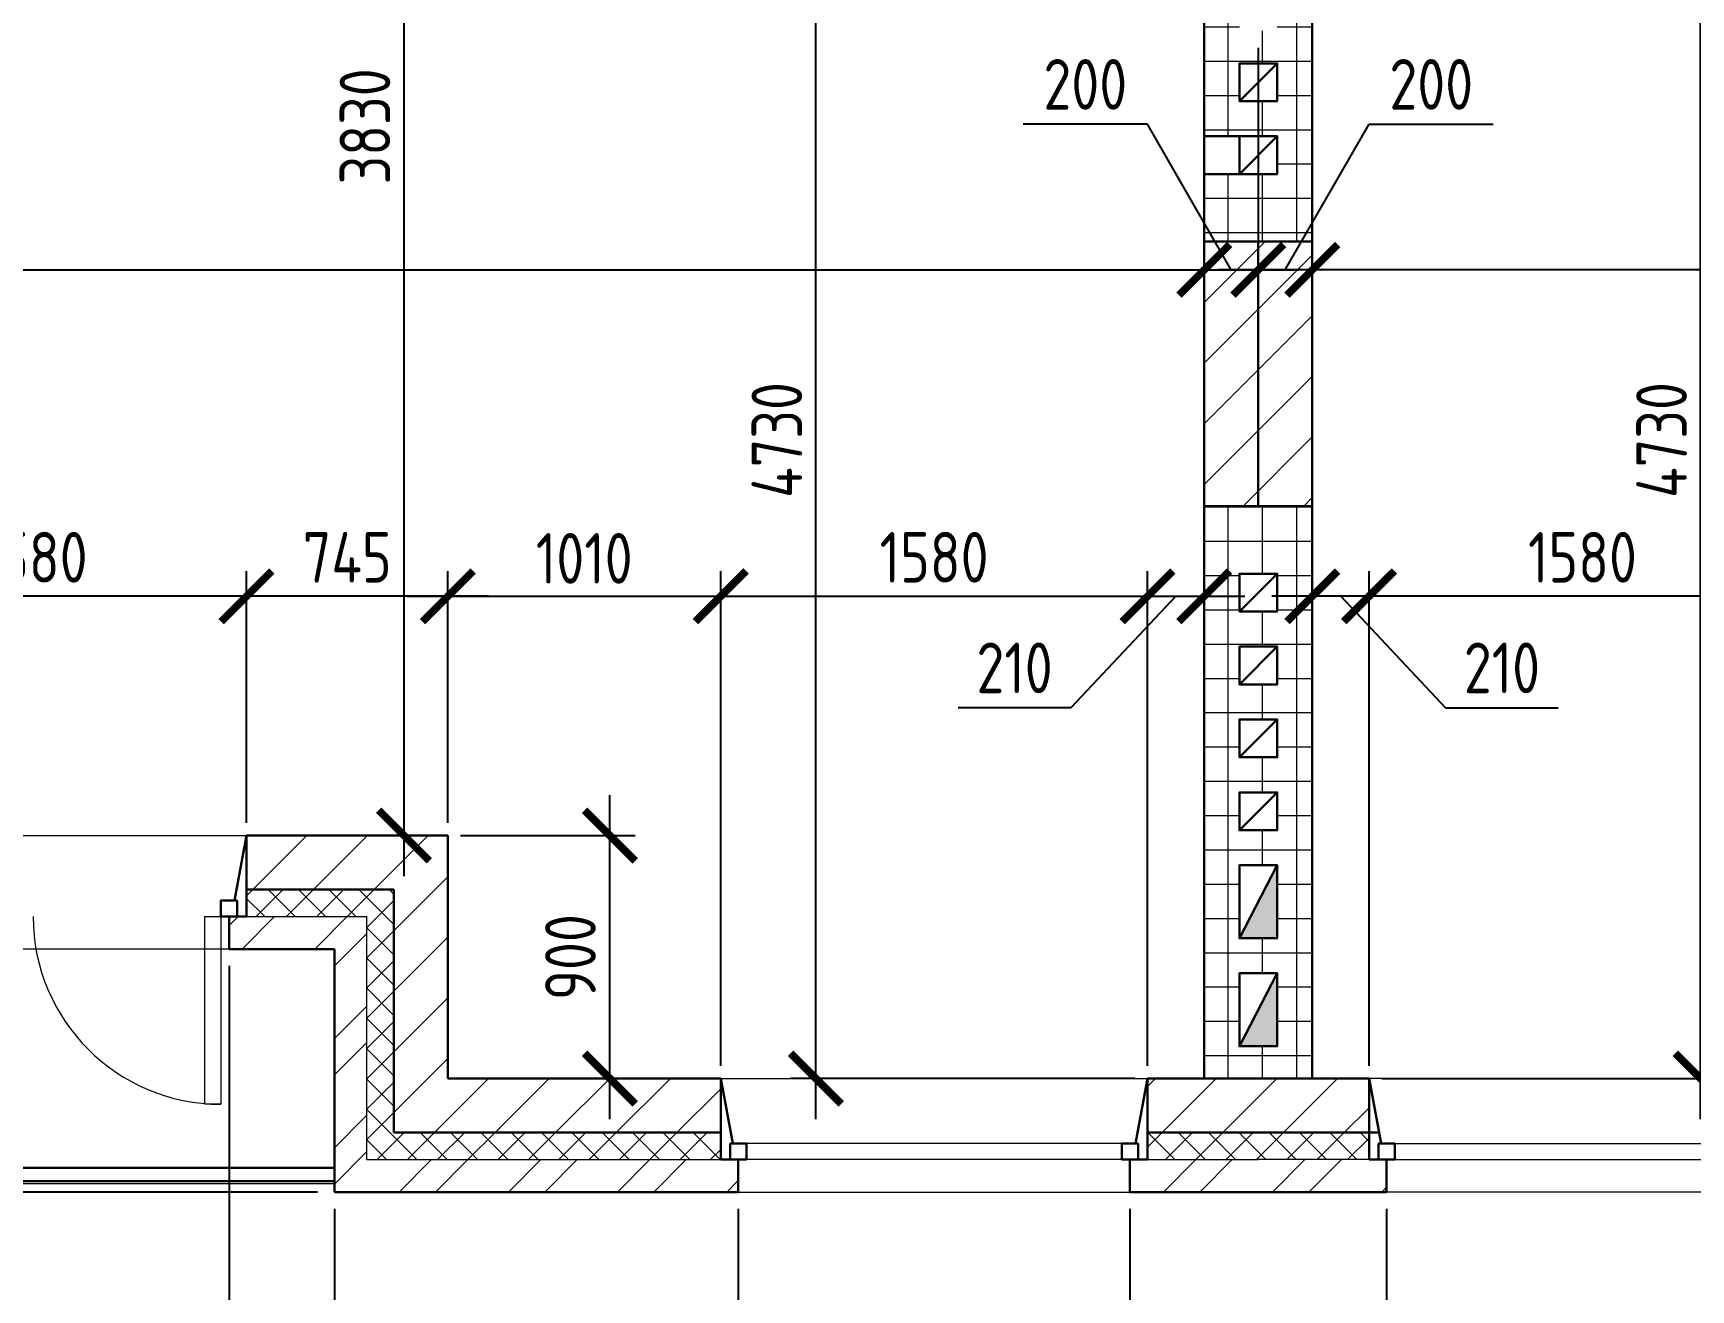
# Model space of a CAD drawing. Header units: millimetres. Extents: x -56498 to 234605, y -296269 to -29969.
# Drawn here: x 123047 to 129183, y -48268 to -43613 of the extents above; entities that cross this region are included whole.
import ezdxf

# ---------------------------------------------------------------- set-up
doc = ezdxf.new("R2010")
doc.units = ezdxf.units.MM
doc.header["$LTSCALE"] = 100
doc.header["$PDMODE"] = 35
for name, color, linetype, lineweight in [('0.3', 7, 'Continuous', 30), ('Розміри 0.09', 5, 'Continuous', 9), ('Тонкі 0.18', 142, 'Continuous', 18), ('Штрихування 0.09', 253, 'Continuous', 9)]:
    doc.layers.add(name, color=color, linetype=linetype, lineweight=lineweight)
doc.styles.add('GOST 2.304', font='CS_Gost2304.shx')
doc.dimstyles.new('SPDS', dxfattribs={"dimscale": 100, "dimtxt": 2.5, "dimasz": 2.5, "dimexe": 1.25, "dimexo": 0.625, "dimtad": 1, "dimrnd": 0.001, "dimtxsty": 'GOST 2.304', "dimblk": 'ARCHTICK', "dimcen": 2.5, "dimdle": 2, "dimadec": 0, "dimazin": 2, "dimtfac": 0.75, "dimtmove": 1, "dimatfit": 3, "dimfxl": 0, "dimtolj": 1, "dimarcsym": 0})
pattern_1 = [(45, (42000, 89124.92), (-112.2532, 112.2532), [])]
pattern_2 = [(45, (42000, 89124.92), (-56.1266, 56.1266), []), (135, (42000, 89124.92), (-56.1266, -56.1266), [])]
pattern_3 = [(45, (42000, 89124.92), (-202.05576, 202.05576), []), (45, (42134.7, 89124.92), (-202.05576, 202.05576), [])]
pattern_4 = [(0, (42000, 89124.92), (0, 127), []), (90, (42000, 89124.92), (-127, 8e-15), [])]

# ---------------------------------------------------------------- blocks, each defined once
blk = doc.blocks.new('_ArchTick')
at = {"color": 0, "linetype": 'ByBlock', "const_width": 0.15}
blk.add_lwpolyline([(-0.5, -0.5), (0.5, 0.5)], dxfattribs=at)
blk = doc.blocks.new('*D1055')
at = {"layer": 'Defpoints', "color": 0, "transparency": 16777216}
for p in [(125657.3, -47905.4), (127107.3, -47905.4), (125657.3, -48705.4)]:
    blk.add_point(p, dxfattribs=at)
at = {"layer": 'Розміри 0.09', "color": 0, "lineweight": -2, "transparency": 16777216}
for p, q in [((125657.3, -47967.9), (125657.3, -48830.4)), ((127107.3, -47967.9), (127107.3, -48830.4)), ((127307.3, -48705.4), (125457.3, -48705.4))]:
    blk.add_line(p, q, dxfattribs=at)
at = {"layer": 'Розміри 0.09', "color": 0, "lineweight": -2, "transparency": 16777216, "xscale": 250, "yscale": 250, "zscale": 250, "rotation": 180}
blk.add_blockref('_ArchTick', (125657.3, -48705.4), dxfattribs=at)
at = {"layer": 'Розміри 0.09', "color": 0, "lineweight": -2, "transparency": 16777216, "xscale": 250, "yscale": 250, "zscale": 250}
blk.add_blockref('_ArchTick', (127107.3, -48705.4), dxfattribs=at)
at = {"layer": 'Розміри 0.09', "color": 0, "transparency": 16777216, "insert": (126382.3, -48512.8), "char_height": 250, "attachment_point": 5, "style": 'GOST 2.304'}
blk.add_mtext('\\A1;1450', dxfattribs=at)
blk = doc.blocks.new('*D1057')
at = {"layer": 'Defpoints', "color": 0, "transparency": 16777216}
for p in [(122322.3, -47005.4), (123772.3, -47005.4), (122322.3, -48705.4)]:
    blk.add_point(p, dxfattribs=at)
at = {"layer": 'Розміри 0.09', "color": 0, "lineweight": -2, "transparency": 16777216}
for p, q in [((122322.3, -47067.9), (122322.3, -48830.4)), ((123772.3, -47067.9), (123772.3, -48830.4)), ((123972.3, -48705.4), (122122.3, -48705.4))]:
    blk.add_line(p, q, dxfattribs=at)
at = {"layer": 'Розміри 0.09', "color": 0, "lineweight": -2, "transparency": 16777216, "xscale": 250, "yscale": 250, "zscale": 250, "rotation": 180}
blk.add_blockref('_ArchTick', (122322.3, -48705.4), dxfattribs=at)
at = {"layer": 'Розміри 0.09', "color": 0, "lineweight": -2, "transparency": 16777216, "xscale": 250, "yscale": 250, "zscale": 250}
blk.add_blockref('_ArchTick', (123772.3, -48705.4), dxfattribs=at)
at = {"layer": 'Розміри 0.09', "color": 0, "transparency": 16777216, "insert": (123047.3, -48512.8), "char_height": 250, "attachment_point": 5, "style": 'GOST 2.304'}
blk.add_mtext('\\A1;1450', dxfattribs=at)
blk = doc.blocks.new('*D1058')
at = {"layer": 'Defpoints', "color": 0, "transparency": 16777216}
for p in [(124162.3, -47905.4), (125657.3, -47905.4), (124162.3, -48705.4)]:
    blk.add_point(p, dxfattribs=at)
at = {"layer": 'Розміри 0.09', "color": 0, "lineweight": -2, "transparency": 16777216}
for p, q in [((124162.3, -47967.9), (124162.3, -48830.4)), ((125657.3, -47967.9), (125657.3, -48830.4)), ((125857.3, -48705.4), (123962.3, -48705.4))]:
    blk.add_line(p, q, dxfattribs=at)
at = {"layer": 'Розміри 0.09', "color": 0, "lineweight": -2, "transparency": 16777216, "xscale": 250, "yscale": 250, "zscale": 250, "rotation": 180}
blk.add_blockref('_ArchTick', (124162.3, -48705.4), dxfattribs=at)
at = {"layer": 'Розміри 0.09', "color": 0, "lineweight": -2, "transparency": 16777216, "xscale": 250, "yscale": 250, "zscale": 250}
blk.add_blockref('_ArchTick', (125657.3, -48705.4), dxfattribs=at)
at = {"layer": 'Розміри 0.09', "color": 0, "transparency": 16777216, "insert": (124909.8, -48510.7), "char_height": 250, "attachment_point": 5, "style": 'GOST 2.304'}
blk.add_mtext('\\A1;1495', dxfattribs=at)
blk = doc.blocks.new('*D1059')
at = {"layer": 'Defpoints', "color": 0, "transparency": 16777216}
for p in [(123772.3, -47005.4), (124162.3, -47905.4), (123772.3, -48705.4)]:
    blk.add_point(p, dxfattribs=at)
at = {"layer": 'Розміри 0.09', "color": 0, "lineweight": -2, "transparency": 16777216}
for p, q in [((123772.3, -47067.9), (123772.3, -48830.4)), ((124162.3, -47967.9), (124162.3, -48830.4)), ((124362.3, -48705.4), (123572.3, -48705.4)), ((123967.3, -48705.4), (123763.1, -49328.2)), ((123763.1, -49328.2), (123150.6, -49328.2))]:
    blk.add_line(p, q, dxfattribs=at)
at = {"layer": 'Розміри 0.09', "color": 0, "lineweight": -2, "transparency": 16777216, "xscale": 250, "yscale": 250, "zscale": 250, "rotation": 180}
blk.add_blockref('_ArchTick', (123772.3, -48705.4), dxfattribs=at)
at = {"layer": 'Розміри 0.09', "color": 0, "lineweight": -2, "transparency": 16777216, "xscale": 250, "yscale": 250, "zscale": 250}
blk.add_blockref('_ArchTick', (124162.3, -48705.4), dxfattribs=at)
at = {"layer": 'Розміри 0.09', "color": 0, "transparency": 16777216, "insert": (123456.9, -49133.5), "char_height": 250, "attachment_point": 5, "style": 'GOST 2.304'}
blk.add_mtext('\\A1;390', dxfattribs=at)
blk = doc.blocks.new('*D1061')
at = {"layer": 'Defpoints', "color": 0, "transparency": 16777216}
for p in [(116662.3, -47005.4), (115223.3, -47905.4), (124162.3, -47905.4)]:
    blk.add_point(p, dxfattribs=at)
at = {"layer": 'Розміри 0.09', "color": 0, "lineweight": -2, "transparency": 16777216}
for p, q in [((115223.3, -46805.4), (115223.3, -48105.4)), ((116599.8, -47005.4), (115098.3, -47005.4)), ((124099.8, -47905.4), (115098.3, -47905.4))]:
    blk.add_line(p, q, dxfattribs=at)
at = {"layer": 'Розміри 0.09', "color": 0, "lineweight": -2, "transparency": 16777216, "xscale": 250, "yscale": 250, "zscale": 250}
for p, rotation in [((115223.3, -47005.4), 90), ((115223.3, -47905.4), 270)]:
    blk.add_blockref('_ArchTick', p, dxfattribs=dict(at, rotation=rotation))
at = {"layer": 'Розміри 0.09', "color": 0, "transparency": 16777216, "insert": (115028.6, -47455.4), "char_height": 250, "attachment_point": 5, "rotation": 90, "style": 'GOST 2.304'}
blk.add_mtext('\\A1;900', dxfattribs=at)
blk = doc.blocks.new('*D1079')
at = {"layer": 'Defpoints', "color": 0, "transparency": 16777216}
for p in [(128057.3, -47905.4), (129507.3, -47905.4), (129507.3, -48705.4)]:
    blk.add_point(p, dxfattribs=at)
at = {"layer": 'Розміри 0.09', "color": 0, "lineweight": -2, "transparency": 16777216}
for p, q in [((128057.3, -47967.9), (128057.3, -48830.4)), ((129507.3, -47967.9), (129507.3, -48830.4)), ((127857.3, -48705.4), (129707.3, -48705.4))]:
    blk.add_line(p, q, dxfattribs=at)
at = {"layer": 'Розміри 0.09', "color": 0, "lineweight": -2, "transparency": 16777216, "xscale": 250, "yscale": 250, "zscale": 250, "rotation": 180}
blk.add_blockref('_ArchTick', (128057.3, -48705.4), dxfattribs=at)
at = {"layer": 'Розміри 0.09', "color": 0, "lineweight": -2, "transparency": 16777216, "xscale": 250, "yscale": 250, "zscale": 250}
blk.add_blockref('_ArchTick', (129507.3, -48705.4), dxfattribs=at)
at = {"layer": 'Розміри 0.09', "color": 0, "transparency": 16777216, "insert": (128782.3, -48512.8), "char_height": 250, "attachment_point": 5, "style": 'GOST 2.304'}
blk.add_mtext('\\A1;1450', dxfattribs=at)
blk = doc.blocks.new('*D1082')
at = {"layer": 'Defpoints', "color": 0, "transparency": 16777216}
for p in [(127107.3, -47905.4), (128057.3, -47905.4), (128057.3, -48705.4)]:
    blk.add_point(p, dxfattribs=at)
at = {"layer": 'Розміри 0.09', "color": 0, "lineweight": -2, "transparency": 16777216}
for p, q in [((127107.3, -47967.9), (127107.3, -48830.4)), ((128057.3, -47967.9), (128057.3, -48830.4)), ((126907.3, -48705.4), (128257.3, -48705.4))]:
    blk.add_line(p, q, dxfattribs=at)
at = {"layer": 'Розміри 0.09', "color": 0, "lineweight": -2, "transparency": 16777216, "xscale": 250, "yscale": 250, "zscale": 250, "rotation": 180}
blk.add_blockref('_ArchTick', (127107.3, -48705.4), dxfattribs=at)
at = {"layer": 'Розміри 0.09', "color": 0, "lineweight": -2, "transparency": 16777216, "xscale": 250, "yscale": 250, "zscale": 250}
blk.add_blockref('_ArchTick', (128057.3, -48705.4), dxfattribs=at)
at = {"layer": 'Розміри 0.09', "color": 0, "transparency": 16777216, "insert": (127582.3, -48510.7), "char_height": 250, "attachment_point": 5, "style": 'GOST 2.304'}
blk.add_mtext('\\A1;950', dxfattribs=at)
blk = doc.blocks.new('*D1290')
at = {"layer": 'Defpoints', "color": 0, "transparency": 16777216}
for p in [(127992.3, -45699.2), (127992.3, -47485.4), (129572.3, -47485.4)]:
    blk.add_point(p, dxfattribs=at)
at = {"layer": 'Розміри 0.09', "color": 0, "lineweight": -2, "transparency": 16777216}
for p, q in [((127992.3, -47438.6), (127992.3, -45605.5)), ((129572.3, -47438.6), (129572.3, -45605.5)), ((129722.3, -45699.2), (127842.3, -45699.2))]:
    blk.add_line(p, q, dxfattribs=at)
at = {"layer": 'Розміри 0.09', "color": 0, "lineweight": -2, "transparency": 16777216, "xscale": 187.5, "yscale": 187.5, "zscale": 187.5}
for p, rotation in [((127992.3, -45699.2), 180.0000000150078), ((129572.3, -45699.2), 1.500775503870955e-08)]:
    blk.add_blockref('_ArchTick', p, dxfattribs=dict(at, rotation=rotation))
at = {"layer": 'Розміри 0.09', "color": 0, "transparency": 16777216, "insert": (128782.3, -45554.7), "char_height": 187.5, "attachment_point": 5, "rotation": 0, "style": 'GOST 2.304'}
blk.add_mtext('\\A1;1580', dxfattribs=at)
blk = doc.blocks.new('*D1291')
at = {"layer": 'Defpoints', "color": 0, "transparency": 16777216}
for p in [(127782.3, -45699.2), (127782.3, -47485.4), (127992.3, -47485.4)]:
    blk.add_point(p, dxfattribs=at)
at = {"layer": 'Розміри 0.09', "color": 0, "lineweight": -2, "transparency": 16777216}
for p, q in [((127782.3, -47438.6), (127782.3, -45605.5)), ((127992.3, -47438.6), (127992.3, -45605.5)), ((128142.3, -45699.2), (127632.3, -45699.2)), ((127887.3, -45699.2), (128275.7, -46112.2)), ((128275.7, -46112.2), (128692.9, -46112.2))]:
    blk.add_line(p, q, dxfattribs=at)
at = {"layer": 'Розміри 0.09', "color": 0, "lineweight": -2, "transparency": 16777216, "xscale": 187.5, "yscale": 187.5, "zscale": 187.5}
for p, rotation in [((127782.3, -45699.2), 180.0000000150078), ((127992.3, -45699.2), 1.500775503870955e-08)]:
    blk.add_blockref('_ArchTick', p, dxfattribs=dict(at, rotation=rotation))
at = {"layer": 'Розміри 0.09', "color": 0, "transparency": 16777216, "insert": (128484.3, -45964.3), "char_height": 187.5, "attachment_point": 5, "rotation": 0, "style": 'GOST 2.304'}
blk.add_mtext('\\A1;210', dxfattribs=at)
blk = doc.blocks.new('*D1273')
at = {"layer": 'Defpoints', "color": 0, "transparency": 16777216}
for p in [(127582.3, -43621.6), (127582.3, -44490.2), (127782.3, -45293.8)]:
    blk.add_point(p, dxfattribs=at)
at = {"layer": 'Розміри 0.09', "color": 0, "lineweight": -2, "transparency": 16777216}
for p, q in [((127582.3, -43668.5), (127582.3, -44583.9)), ((127682.3, -44490.2), (127992.9, -43951)), ((127992.9, -43951), (128452.2, -43951)), ((127782.3, -45246.9), (127782.3, -44396.4)), ((127932.3, -44490.2), (127432.3, -44490.2))]:
    blk.add_line(p, q, dxfattribs=at)
at = {"layer": 'Розміри 0.09', "color": 0, "lineweight": -2, "transparency": 16777216, "xscale": 187.5, "yscale": 187.5, "zscale": 187.5}
for p, rotation in [((127582.3, -44490.2), 180.0000000150078), ((127782.3, -44490.2), 1.500775503870955e-08)]:
    blk.add_blockref('_ArchTick', p, dxfattribs=dict(at, rotation=rotation))
at = {"layer": 'Розміри 0.09', "color": 0, "transparency": 16777216, "insert": (128222.6, -43803.2), "char_height": 187.5, "attachment_point": 5, "rotation": 0, "style": 'GOST 2.304'}
blk.add_mtext('\\A1;200', dxfattribs=at)
blk = doc.blocks.new('*D1275')
at = {"layer": 'Defpoints', "color": 0, "transparency": 16777216}
for p in [(127782.3, -40685.4), (136982.3, -40685.4), (127782.3, -44490.2)]:
    blk.add_point(p, dxfattribs=at)
at = {"layer": 'Розміри 0.09', "color": 0, "lineweight": -2, "transparency": 16777216}
for p, q in [((127782.3, -40732.3), (127782.3, -44583.9)), ((136982.3, -40732.3), (136982.3, -44583.9)), ((137132.3, -44490.2), (127632.3, -44490.2))]:
    blk.add_line(p, q, dxfattribs=at)
at = {"layer": 'Розміри 0.09', "color": 0, "lineweight": -2, "transparency": 16777216, "xscale": 187.5, "yscale": 187.5, "zscale": 187.5}
for p, rotation in [((127782.3, -44490.2), 180.0000000150078), ((136982.3, -44490.2), 1.500775503870955e-08)]:
    blk.add_blockref('_ArchTick', p, dxfattribs=dict(at, rotation=rotation))
at = {"layer": 'Розміри 0.09', "color": 0, "transparency": 16777216, "insert": (132382.3, -44336.8), "char_height": 187.5, "attachment_point": 5, "rotation": 0, "style": 'GOST 2.304'}
blk.add_mtext('\\A1;9200', dxfattribs=at)
blk = doc.blocks.new('*D1277')
at = {"layer": 'Defpoints', "color": 0, "transparency": 16777216}
for p in [(128182.3, -42755.4), (129219.7, -42755.4), (127992.3, -47485.4)]:
    blk.add_point(p, dxfattribs=at)
at = {"layer": 'Розміри 0.09', "color": 0, "lineweight": -2, "transparency": 16777216}
for p, q in [((129219.7, -47635.4), (129219.7, -42605.4)), ((128229.2, -42755.4), (129313.4, -42755.4)), ((128039.2, -47485.4), (129313.4, -47485.4))]:
    blk.add_line(p, q, dxfattribs=at)
at = {"layer": 'Розміри 0.09', "color": 0, "lineweight": -2, "transparency": 16777216, "xscale": 187.5, "yscale": 187.5, "zscale": 187.5}
for p, rotation in [((129219.7, -42755.4), 90), ((129219.7, -47485.4), 270)]:
    blk.add_blockref('_ArchTick', p, dxfattribs=dict(at, rotation=rotation))
at = {"layer": 'Розміри 0.09', "color": 0, "transparency": 16777216, "insert": (129075.2, -45120.4), "char_height": 187.5, "attachment_point": 5, "rotation": 90, "style": 'GOST 2.304'}
blk.add_mtext('\\A1;4730', dxfattribs=at)
blk = doc.blocks.new('*D1299')
at = {"layer": 'Defpoints', "color": 0, "transparency": 16777216}
for p in [(125592.3, -45699.2), (124582.3, -46585.4), (125592.3, -47485.4)]:
    blk.add_point(p, dxfattribs=at)
at = {"layer": 'Розміри 0.09', "color": 0, "lineweight": -2, "transparency": 16777216}
for p, q in [((124582.3, -46538.6), (124582.3, -45605.5)), ((125592.3, -47438.6), (125592.3, -45605.5)), ((124432.3, -45699.2), (125742.3, -45699.2))]:
    blk.add_line(p, q, dxfattribs=at)
at = {"layer": 'Розміри 0.09', "color": 0, "lineweight": -2, "transparency": 16777216, "xscale": 187.5, "yscale": 187.5, "zscale": 187.5, "rotation": 180}
blk.add_blockref('_ArchTick', (124582.3, -45699.2), dxfattribs=at)
at = {"layer": 'Розміри 0.09', "color": 0, "lineweight": -2, "transparency": 16777216, "xscale": 187.5, "yscale": 187.5, "zscale": 187.5}
blk.add_blockref('_ArchTick', (125592.3, -45699.2), dxfattribs=at)
at = {"layer": 'Розміри 0.09', "color": 0, "transparency": 16777216, "insert": (125087.3, -45558.6), "char_height": 187.5, "attachment_point": 5, "style": 'GOST 2.304'}
blk.add_mtext('\\A1;1010', dxfattribs=at)
blk = doc.blocks.new('*D1300')
at = {"layer": 'Defpoints', "color": 0, "transparency": 16777216}
for p in [(123837.3, -45699.2), (123837.3, -46585.4), (124582.3, -46585.4)]:
    blk.add_point(p, dxfattribs=at)
at = {"layer": 'Розміри 0.09', "color": 0, "lineweight": -2, "transparency": 16777216}
for p, q in [((123837.3, -46538.6), (123837.3, -45605.5)), ((124582.3, -46538.6), (124582.3, -45605.5)), ((124732.3, -45699.2), (123687.3, -45699.2))]:
    blk.add_line(p, q, dxfattribs=at)
at = {"layer": 'Розміри 0.09', "color": 0, "lineweight": -2, "transparency": 16777216, "xscale": 187.5, "yscale": 187.5, "zscale": 187.5, "rotation": 180}
blk.add_blockref('_ArchTick', (123837.3, -45699.2), dxfattribs=at)
at = {"layer": 'Розміри 0.09', "color": 0, "lineweight": -2, "transparency": 16777216, "xscale": 187.5, "yscale": 187.5, "zscale": 187.5}
blk.add_blockref('_ArchTick', (124582.3, -45699.2), dxfattribs=at)
at = {"layer": 'Розміри 0.09', "color": 0, "transparency": 16777216, "insert": (124209.8, -45554.7), "char_height": 187.5, "attachment_point": 5, "style": 'GOST 2.304'}
blk.add_mtext('\\A1;745', dxfattribs=at)
blk = doc.blocks.new('*D1301')
at = {"layer": 'Defpoints', "color": 0, "transparency": 16777216}
for p in [(122257.3, -45699.2), (122257.3, -46585.4), (123837.3, -46585.4)]:
    blk.add_point(p, dxfattribs=at)
at = {"layer": 'Розміри 0.09', "color": 0, "lineweight": -2, "transparency": 16777216}
for p, q in [((122257.3, -46538.6), (122257.3, -45605.5)), ((123837.3, -46538.6), (123837.3, -45605.5)), ((123987.3, -45699.2), (122107.3, -45699.2))]:
    blk.add_line(p, q, dxfattribs=at)
at = {"layer": 'Розміри 0.09', "color": 0, "lineweight": -2, "transparency": 16777216, "xscale": 187.5, "yscale": 187.5, "zscale": 187.5, "rotation": 180}
blk.add_blockref('_ArchTick', (122257.3, -45699.2), dxfattribs=at)
at = {"layer": 'Розміри 0.09', "color": 0, "lineweight": -2, "transparency": 16777216, "xscale": 187.5, "yscale": 187.5, "zscale": 187.5}
blk.add_blockref('_ArchTick', (123837.3, -45699.2), dxfattribs=at)
at = {"layer": 'Розміри 0.09', "color": 0, "transparency": 16777216, "insert": (123047.3, -45554.7), "char_height": 187.5, "attachment_point": 5, "style": 'GOST 2.304'}
blk.add_mtext('\\A1;1580', dxfattribs=at)
blk = doc.blocks.new('*D1304')
at = {"layer": 'Defpoints', "color": 0, "transparency": 16777216}
for p in [(127172.3, -45699.2), (125592.3, -47485.4), (127172.3, -47485.4)]:
    blk.add_point(p, dxfattribs=at)
at = {"layer": 'Розміри 0.09', "color": 0, "lineweight": -2, "transparency": 16777216}
for p, q in [((125592.3, -47438.6), (125592.3, -45605.5)), ((127172.3, -47438.6), (127172.3, -45605.5)), ((125442.3, -45699.2), (127322.3, -45699.2))]:
    blk.add_line(p, q, dxfattribs=at)
at = {"layer": 'Розміри 0.09', "color": 0, "lineweight": -2, "transparency": 16777216, "xscale": 187.5, "yscale": 187.5, "zscale": 187.5, "rotation": 180}
blk.add_blockref('_ArchTick', (125592.3, -45699.2), dxfattribs=at)
at = {"layer": 'Розміри 0.09', "color": 0, "lineweight": -2, "transparency": 16777216, "xscale": 187.5, "yscale": 187.5, "zscale": 187.5}
blk.add_blockref('_ArchTick', (127172.3, -45699.2), dxfattribs=at)
at = {"layer": 'Розміри 0.09', "color": 0, "transparency": 16777216, "insert": (126382.3, -45554.7), "char_height": 187.5, "attachment_point": 5, "style": 'GOST 2.304'}
blk.add_mtext('\\A1;1580', dxfattribs=at)
blk = doc.blocks.new('*D1305')
at = {"layer": 'Defpoints', "color": 0, "transparency": 16777216}
for p in [(127382.3, -45699.2), (127172.3, -47485.4), (127382.3, -47485.4)]:
    blk.add_point(p, dxfattribs=at)
at = {"layer": 'Розміри 0.09', "color": 0, "lineweight": -2, "transparency": 16777216}
for p, q in [((127172.3, -47438.6), (127172.3, -45605.5)), ((127382.3, -47438.6), (127382.3, -45605.5)), ((127277.3, -45699.2), (126888.8, -46112.2)), ((127022.3, -45699.2), (127532.3, -45699.2)), ((126888.8, -46112.2), (126471.7, -46112.2))]:
    blk.add_line(p, q, dxfattribs=at)
at = {"layer": 'Розміри 0.09', "color": 0, "lineweight": -2, "transparency": 16777216, "xscale": 187.5, "yscale": 187.5, "zscale": 187.5, "rotation": 180}
blk.add_blockref('_ArchTick', (127172.3, -45699.2), dxfattribs=at)
at = {"layer": 'Розміри 0.09', "color": 0, "lineweight": -2, "transparency": 16777216, "xscale": 187.5, "yscale": 187.5, "zscale": 187.5}
blk.add_blockref('_ArchTick', (127382.3, -45699.2), dxfattribs=at)
at = {"layer": 'Розміри 0.09', "color": 0, "transparency": 16777216, "insert": (126680.2, -45964.3), "char_height": 187.5, "attachment_point": 5, "style": 'GOST 2.304'}
blk.add_mtext('\\A1;210', dxfattribs=at)
blk = doc.blocks.new('*D1306')
at = {"layer": 'Defpoints', "color": 0, "transparency": 16777216}
for p in [(124582.3, -46585.4), (125182.3, -46585.4), (124582.3, -47485.4)]:
    blk.add_point(p, dxfattribs=at)
at = {"layer": 'Розміри 0.09', "color": 0, "lineweight": -2, "transparency": 16777216}
for p, q in [((125182.3, -47635.4), (125182.3, -46435.4)), ((124629.2, -46585.4), (125276, -46585.4)), ((124629.2, -47485.4), (125276, -47485.4))]:
    blk.add_line(p, q, dxfattribs=at)
at = {"layer": 'Розміри 0.09', "color": 0, "lineweight": -2, "transparency": 16777216, "xscale": 187.5, "yscale": 187.5, "zscale": 187.5}
for p, rotation in [((125182.3, -46585.4), 89.99999999999999), ((125182.3, -47485.4), 270)]:
    blk.add_blockref('_ArchTick', p, dxfattribs=dict(at, rotation=rotation))
at = {"layer": 'Розміри 0.09', "color": 0, "transparency": 16777216, "insert": (125036.2, -47035.4), "char_height": 187.5, "attachment_point": 5, "rotation": 90, "style": 'GOST 2.304'}
blk.add_mtext('\\A1;900', dxfattribs=at)
blk = doc.blocks.new('*D1316')
at = {"layer": 'Defpoints', "color": 0, "transparency": 16777216}
for p in [(127582.3, -43621.6), (127582.3, -44490.2), (127382.3, -45293.8)]:
    blk.add_point(p, dxfattribs=at)
at = {"layer": 'Розміри 0.09', "color": 0, "lineweight": -2, "transparency": 16777216}
for p, q in [((127582.3, -43668.5), (127582.3, -44583.9)), ((127171.7, -43951), (126712.3, -43951)), ((127482.3, -44490.2), (127171.7, -43951)), ((127382.3, -45246.9), (127382.3, -44396.4)), ((127232.3, -44490.2), (127732.3, -44490.2))]:
    blk.add_line(p, q, dxfattribs=at)
at = {"layer": 'Розміри 0.09', "color": 0, "lineweight": -2, "transparency": 16777216, "xscale": 187.5, "yscale": 187.5, "zscale": 187.5, "rotation": 180}
blk.add_blockref('_ArchTick', (127382.3, -44490.2), dxfattribs=at)
at = {"layer": 'Розміри 0.09', "color": 0, "lineweight": -2, "transparency": 16777216, "xscale": 187.5, "yscale": 187.5, "zscale": 187.5}
blk.add_blockref('_ArchTick', (127582.3, -44490.2), dxfattribs=at)
at = {"layer": 'Розміри 0.09', "color": 0, "transparency": 16777216, "insert": (126942, -43803.2), "char_height": 187.5, "attachment_point": 5, "style": 'GOST 2.304'}
blk.add_mtext('\\A1;200', dxfattribs=at)
blk = doc.blocks.new('*D1318')
at = {"layer": 'Defpoints', "color": 0, "transparency": 16777216}
for p in [(118182.3, -40685.4), (127382.3, -40685.4), (127382.3, -44490.2)]:
    blk.add_point(p, dxfattribs=at)
at = {"layer": 'Розміри 0.09', "color": 0, "lineweight": -2, "transparency": 16777216}
for p, q in [((118182.3, -40732.3), (118182.3, -44583.9)), ((127382.3, -40732.3), (127382.3, -44583.9)), ((118032.3, -44490.2), (127532.3, -44490.2))]:
    blk.add_line(p, q, dxfattribs=at)
at = {"layer": 'Розміри 0.09', "color": 0, "lineweight": -2, "transparency": 16777216, "xscale": 187.5, "yscale": 187.5, "zscale": 187.5, "rotation": 180}
blk.add_blockref('_ArchTick', (118182.3, -44490.2), dxfattribs=at)
at = {"layer": 'Розміри 0.09', "color": 0, "lineweight": -2, "transparency": 16777216, "xscale": 187.5, "yscale": 187.5, "zscale": 187.5}
blk.add_blockref('_ArchTick', (127382.3, -44490.2), dxfattribs=at)
at = {"layer": 'Розміри 0.09', "color": 0, "transparency": 16777216, "insert": (122782.3, -44336.8), "char_height": 187.5, "attachment_point": 5, "style": 'GOST 2.304'}
blk.add_mtext('\\A1;9200', dxfattribs=at)
blk = doc.blocks.new('*D1320')
at = {"layer": 'Defpoints', "color": 0, "transparency": 16777216}
for p in [(125944.9, -42755.4), (126982.3, -42755.4), (127172.3, -47485.4)]:
    blk.add_point(p, dxfattribs=at)
at = {"layer": 'Розміри 0.09', "color": 0, "lineweight": -2, "transparency": 16777216}
for p, q in [((125944.9, -47635.4), (125944.9, -42605.4)), ((126935.4, -42755.4), (125851.2, -42755.4)), ((127125.4, -47485.4), (125851.2, -47485.4))]:
    blk.add_line(p, q, dxfattribs=at)
at = {"layer": 'Розміри 0.09', "color": 0, "lineweight": -2, "transparency": 16777216, "xscale": 187.5, "yscale": 187.5, "zscale": 187.5}
for p, rotation in [((125944.9, -42755.4), 89.99999999999999), ((125944.9, -47485.4), 270)]:
    blk.add_blockref('_ArchTick', p, dxfattribs=dict(at, rotation=rotation))
at = {"layer": 'Розміри 0.09', "color": 0, "transparency": 16777216, "insert": (125800.4, -45120.4), "char_height": 187.5, "attachment_point": 5, "rotation": 90, "style": 'GOST 2.304'}
blk.add_mtext('\\A1;4730', dxfattribs=at)
blk = doc.blocks.new('*D1321')
at = {"layer": 'Defpoints', "color": 0, "transparency": 16777216}
for p in [(124420.1, -42755.4), (124862.3, -42755.4), (124582.3, -46585.4)]:
    blk.add_point(p, dxfattribs=at)
at = {"layer": 'Розміри 0.09', "color": 0, "lineweight": -2, "transparency": 16777216}
for p, q in [((124420.1, -46735.4), (124420.1, -42605.4)), ((124815.4, -42755.4), (124326.3, -42755.4)), ((124535.4, -46585.4), (124326.3, -46585.4))]:
    blk.add_line(p, q, dxfattribs=at)
at = {"layer": 'Розміри 0.09', "color": 0, "lineweight": -2, "transparency": 16777216, "xscale": 187.5, "yscale": 187.5, "zscale": 187.5}
for p, rotation in [((124420.1, -42755.4), 89.99999999999999), ((124420.1, -46585.4), 270)]:
    blk.add_blockref('_ArchTick', p, dxfattribs=dict(at, rotation=rotation))
at = {"layer": 'Розміри 0.09', "color": 0, "transparency": 16777216, "insert": (124275.6, -43958.8), "char_height": 187.5, "attachment_point": 5, "rotation": 90, "style": 'GOST 2.304'}
blk.add_mtext('\\A1;3830', dxfattribs=at)

msp = doc.modelspace()

# ---------------------------------------------------------------- hatches: boundary and pattern name
at = {"layer": '0.3'}
h = msp.add_hatch(color=256, dxfattribs=at)
h.paths.add_polyline_path([(127652.29, -46695.435), (127582.29, -46830.435), (127582.29, -46965.435), (127652.29, -46965.435)])
h.paths.add_polyline_path([(127582.29, -46830.435), (127512.29, -46965.435), (127582.29, -46965.435)])
h = msp.add_hatch(color=256, dxfattribs=at)
h.paths.add_polyline_path([(127652.29, -47095.435), (127582.29, -47230.435), (127582.29, -47365.435), (127652.29, -47365.435)])
h.paths.add_polyline_path([(127582.29, -47230.435), (127512.29, -47365.435), (127582.29, -47365.435)])
at = {"layer": 'Штрихування 0.09'}
h = msp.add_hatch(dxfattribs=at)
h.set_pattern_fill('NET', color=256, scale=40, style=0)
h.set_pattern_definition(pattern_4)
h.paths.add_polyline_path([(127782.29, -42675.405), (127382.29, -42675.405), (127382.29, -42755.435), (127382.29, -42765.435), (127382.29, -43995.405), (127512.29, -43995.405), (127652.29, -43995.405), (127652.29, -44135.405), (127512.29, -44135.405), (127382.29, -44135.405), (127382.29, -44385.405), (127782.29, -44385.405)])
h.paths.add_polyline_path([(127652.29, -43605.405), (127512.29, -43605.405), (127512.29, -43465.405), (127652.29, -43465.405)], flags=16)
h.paths.add_polyline_path([(127652.29, -43725.405), (127652.29, -43865.405), (127512.29, -43865.405), (127512.29, -43725.405)], flags=16)
h.paths.add_polyline_path([(127652.29, -43335.405), (127512.29, -43335.405), (127512.29, -43195.405), (127652.29, -43195.405)], flags=16)
h.paths.add_polyline_path([(127652.29, -43065.405), (127512.29, -43065.405), (127512.29, -42925.405), (127652.29, -42925.405)], flags=16)
h = msp.add_hatch(dxfattribs=at)
h.set_pattern_fill('ANSI31', color=256, scale=50, style=0)
h.set_pattern_definition(pattern_1)
h.paths.add_polyline_path([(127782.29, -44385.405), (127582.29, -44385.405), (127582.29, -45365.435), (127782.29, -45365.435)])
h.paths.add_polyline_path([(127582.29, -44385.405), (127382.29, -44385.405), (127382.29, -45365.435), (127582.29, -45365.435)])
h = msp.add_hatch(dxfattribs=at)
h.set_pattern_fill('NET', color=256, scale=40, style=0)
h.set_pattern_definition(pattern_4)
h.paths.add_polyline_path([(127782.29, -45365.435), (127382.29, -45365.435), (127382.29, -47485.435), (127782.29, -47485.435)])
h.paths.add_polyline_path([(127652.29, -46425.435), (127652.29, -46565.435), (127512.29, -46565.435), (127512.29, -46425.435)], flags=16)
h.paths.add_polyline_path([(127652.29, -46295.435), (127512.29, -46295.435), (127512.29, -46155.435), (127652.29, -46155.435)], flags=16)
h.paths.add_polyline_path([(127652.29, -46695.435), (127652.29, -46965.435), (127512.29, -46965.435), (127512.29, -46695.435)], flags=16)
h.paths.add_polyline_path([(127652.29, -46025.435), (127512.29, -46025.435), (127512.29, -45885.435), (127652.29, -45885.435)], flags=16)
h.paths.add_polyline_path([(127652.29, -45755.435), (127512.29, -45755.435), (127512.29, -45615.435), (127652.29, -45615.435)], flags=16)
h.paths.add_polyline_path([(127652.29, -47095.435), (127652.29, -47365.435), (127512.29, -47365.435), (127512.29, -47095.435)], flags=16)
h = msp.add_hatch(dxfattribs=at)
h.set_pattern_fill('ANSI31', color=256, scale=50, style=0)
h.set_pattern_definition(pattern_1)
h.paths.add_polyline_path([(125592.291, -47485.435), (124582.29, -47485.435), (124582.29, -46585.435), (123837.29, -46585.435), (123837.29, -46785.435), (124382.29, -46785.435), (124382.29, -47685.435), (125592.291, -47685.435)])
h = msp.add_hatch(dxfattribs=at)
h.set_pattern_fill('ANSI37', color=256, scale=25, style=0)
h.set_pattern_definition(pattern_2)
h.paths.add_polyline_path([(124382.29, -46785.435), (123837.29, -46785.435), (123837.29, -46885.435), (124282.29, -46885.435), (124282.29, -47785.435), (125592.291, -47785.435), (125592.291, -47685.435), (124382.29, -47685.435)])
h = msp.add_hatch(dxfattribs=at)
h.set_pattern_fill('ANSI32', color=256, scale=30, style=0)
h.set_pattern_definition(pattern_3)
h.paths.add_polyline_path([(125657.291, -47785.435), (125627.291, -47785.435), (125592.291, -47785.435), (124282.29, -47785.435), (124282.29, -46885.435), (123837.29, -46885.435), (123772.29, -46885.435), (123772.29, -47005.435), (124162.29, -47005.435), (124162.29, -47905.435), (125657.291, -47905.435)])
h = msp.add_hatch(dxfattribs=at)
h.set_pattern_fill('ANSI31', color=256, scale=50, style=0)
h.set_pattern_definition(pattern_1)
h.paths.add_polyline_path([(127992.29, -47485.435), (127782.29, -47485.435), (127382.29, -47485.435), (127172.291, -47485.435), (127172.291, -47685.435), (127582.29, -47685.435), (127992.29, -47685.435)])
h = msp.add_hatch(dxfattribs=at)
h.set_pattern_fill('ANSI37', color=256, scale=25, style=0)
h.set_pattern_definition(pattern_2)
h.paths.add_polyline_path([(127992.29, -47685.435), (127582.29, -47685.435), (127172.291, -47685.435), (127172.291, -47785.435), (127582.29, -47785.435), (127992.29, -47785.435)])
h = msp.add_hatch(dxfattribs=at)
h.set_pattern_fill('ANSI32', color=256, scale=30, style=0)
h.set_pattern_definition(pattern_3)
h.paths.add_polyline_path([(128057.29, -47785.435), (128027.29, -47785.435), (127992.29, -47785.435), (127582.29, -47785.435), (127107.291, -47785.435), (127107.291, -47905.435), (127582.29, -47905.435), (128057.29, -47905.435)])

# ---------------------------------------------------------------- linework, layer by layer
at = {"layer": '0.3'}
for p, q in [((127382.29, -40685.435), (127382.29, -47485.435)), ((127782.29, -40685.435), (127782.29, -47485.435)), ((127382.29, -43995.405), (127512.29, -43995.405)), ((127382.29, -44135.405), (127512.29, -44135.405)), ((127382.29, -44385.405), (127782.29, -44385.405)), ((127582.29, -44385.405), (127582.29, -45365.435)), ((127382.29, -45365.435), (127782.29, -45365.435)), ((123792.29, -46825.435), (123837.29, -46585.435)), ((123837.29, -46585.435), (124582.29, -46585.435)), ((123837.29, -46585.435), (123837.29, -46885.435)), ((124582.29, -47485.435), (124582.29, -46585.435)), ((123837.29, -46785.435), (124382.29, -46785.435)), ((124382.29, -47685.435), (124382.29, -46785.435)), ((123772.29, -47005.435), (123772.29, -46885.435)), ((123837.29, -46885.435), (123772.29, -46885.435)), ((123772.29, -47005.435), (124162.29, -47005.435)), ((124162.29, -47905.435), (124162.29, -47005.435)), ((124582.29, -47485.435), (125592.291, -47485.435)), ((125592.291, -47485.435), (125592.291, -47785.435)), ((125637.291, -47725.435), (125592.291, -47485.435)), ((127127.291, -47725.435), (127172.291, -47485.435)), ((127172.291, -47485.435), (127172.291, -47785.435)), ((127172.316, -47485.435), (127382.29, -47485.435)), ((127382.29, -47485.435), (127782.29, -47485.435)), ((127992.29, -47485.435), (127782.29, -47485.435)), ((127992.29, -47485.435), (127992.29, -47785.435)), ((128037.29, -47725.435), (127992.29, -47485.435)), ((124382.29, -47685.435), (125592.291, -47685.435)), ((127172.316, -47685.435), (127582.29, -47685.435)), ((128029.79, -47685.435), (127582.29, -47685.435)), ((125592.291, -47785.435), (125657.291, -47785.435)), ((125657.291, -47905.435), (125657.291, -47785.435)), ((127107.291, -47905.435), (127107.291, -47785.435)), ((127172.291, -47785.435), (127107.291, -47785.435)), ((127992.29, -47785.435), (128057.29, -47785.435)), ((128057.29, -47905.435), (128057.29, -47785.435)), ((124162.29, -47905.435), (125657.291, -47905.435)), ((127107.291, -47905.435), (127582.29, -47905.435)), ((128057.29, -47905.435), (127582.29, -47905.435))]:
    msp.add_line(p, q, dxfattribs=at)
for points in [[(127512.29, -43865.405), (127512.29, -43725.405), (127652.29, -43725.405), (127512.29, -43865.405), (127652.29, -43865.405), (127652.29, -43725.405)], [(127512.29, -44135.405), (127512.29, -43995.405), (127652.29, -43995.405), (127512.29, -44135.405), (127652.29, -44135.405), (127652.29, -43995.405)], [(127652.29, -45615.435), (127652.29, -45755.435), (127512.29, -45755.435), (127652.29, -45615.435), (127512.29, -45615.435), (127512.29, -45755.435)], [(127652.29, -45885.435), (127652.29, -46025.435), (127512.29, -46025.435), (127652.29, -45885.435), (127512.29, -45885.435), (127512.29, -46025.435)], [(127652.29, -46155.435), (127652.29, -46295.435), (127512.29, -46295.435), (127652.29, -46155.435), (127512.29, -46155.435), (127512.29, -46295.435)], [(127652.29, -46425.435), (127652.29, -46565.435), (127512.29, -46565.435), (127652.29, -46425.435), (127512.29, -46425.435), (127512.29, -46565.435)], [(127652.29, -46695.435), (127652.29, -46965.435), (127512.29, -46965.435), (127652.29, -46695.435), (127512.29, -46695.435), (127512.29, -46965.435)], [(124162.29, -47865.435), (120062.29, -47865.435), (120062.29, -47005.435)], [(124162.29, -47815.435), (120112.29, -47815.435), (120112.29, -47005.435)], [(127652.29, -47095.435), (127652.29, -47365.435), (127512.29, -47365.435), (127652.29, -47095.435), (127512.29, -47095.435), (127512.29, -47365.435)]]:
    msp.add_lwpolyline(points, dxfattribs=at)
for points in [[(123802.29, -46825.435), (123802.29, -46885.435), (123742.29, -46885.435), (123742.29, -46825.435)], [(125627.291, -47725.435), (125627.291, -47785.435), (125687.291, -47785.435), (125687.291, -47725.435)], [(127137.291, -47725.435), (127137.291, -47785.435), (127077.291, -47785.435), (127077.291, -47725.435)], [(128027.29, -47725.435), (128027.29, -47785.435), (128087.29, -47785.435), (128087.29, -47725.435)]]:
    msp.add_lwpolyline(points, close=True, dxfattribs=at)
at = {"layer": 'Тонкі 0.18'}
for p, q in [((123837.29, -46885.435), (124282.29, -46885.435)), ((124282.29, -47785.435), (124282.29, -46885.435)), ((125592.291, -47485.435), (127172.291, -47485.435)), ((129572.29, -47485.435), (127992.29, -47485.435)), ((127077.291, -47725.435), (125687.291, -47725.435)), ((128087.29, -47725.435), (129477.29, -47725.435)), ((124282.29, -47785.435), (125592.291, -47785.435)), ((127077.291, -47785.435), (125687.291, -47785.435)), ((127077.291, -47785.435), (127582.29, -47785.435)), ((128087.29, -47785.435), (127582.29, -47785.435)), ((128087.29, -47785.435), (129477.29, -47785.435)), ((125657.291, -47905.435), (127107.291, -47905.435)), ((129507.29, -47905.435), (128057.29, -47905.435))]:
    msp.add_line(p, q, dxfattribs=at)
msp.add_lwpolyline([(124162.29, -47875.435), (120052.29, -47875.435), (120052.29, -47005.435)], dxfattribs=at)
at = {"layer": 'Штрихування 0.09'}
for p, q in [((122257.29, -46585.435), (123837.29, -46585.435)), ((123772.29, -47005.435), (122322.29, -47005.435))]:
    msp.add_line(p, q, dxfattribs=at)
msp.add_lwpolyline([(123742.29, -46885.435), (123742.29, -47580.435), (123682.29, -47580.435), (123682.29, -46885.435)], close=True, dxfattribs=at)
msp.add_arc((123742.29, -46885.435), 695, 180, 270, dxfattribs=at)

# ---------------------------------------------------------------- dimensions: what is measured, and where the dimension line sits
at = {"layer": 'Розміри 0.09'}
for base, p1, p2, override, picture, middle in [((127382.29, -44490.156), (118182.29, -40685.435), (127382.29, -40685.435), {"dimscale": 75, "dimlfac": 1, "dimtxsty": 'GOST 2.304', "dimblk1": 'ArchTick', "dimblk2": 'ArchTick', "dimsah": 1, "dimtolj": 1}, '*D1318', (122782.29, -44336.844)), ((122257.29, -45699.243), (123837.29, -46585.435), (122257.29, -46585.435), {"dimscale": 75, "dimlfac": 1, "dimtxsty": 'GOST 2.304', "dimblk1": 'ArchTick', "dimblk2": 'ArchTick', "dimsah": 1, "dimtolj": 1}, '*D1301', (123047.29, -45554.735)), ((123837.29, -45699.243), (124582.29, -46585.435), (123837.29, -46585.435), {"dimscale": 75, "dimlfac": 1, "dimtxsty": 'GOST 2.304', "dimblk1": 'ArchTick', "dimblk2": 'ArchTick', "dimsah": 1, "dimtolj": 1}, '*D1300', (124209.79, -45554.735)), ((125592.291, -45699.243), (124582.29, -46585.435), (125592.291, -47485.435), {"dimscale": 75, "dimlfac": 1, "dimtxsty": 'GOST 2.304', "dimblk1": 'ArchTick', "dimblk2": 'ArchTick', "dimsah": 1, "dimtolj": 1}, '*D1299', (125087.291, -45558.618)), ((127172.291, -45699.243), (125592.291, -47485.435), (127172.291, -47485.435), {"dimscale": 75, "dimlfac": 1, "dimtxsty": 'GOST 2.304', "dimblk1": 'ArchTick', "dimblk2": 'ArchTick', "dimsah": 1, "dimtolj": 1}, '*D1304', (126382.291, -45554.735)), ((122322.29, -48705.435), (123772.29, -47005.435), (122322.29, -47005.435), {"dimlfac": 1, "dimtxsty": 'GOST 2.304', "dimblk1": 'ArchTick', "dimblk2": 'ArchTick', "dimsah": 1, "dimtolj": 1}, '*D1057', (123047.29, -48512.757)), ((124162.29, -48705.435), (125657.291, -47905.435), (124162.29, -47905.435), {"dimlfac": 1, "dimtxsty": 'GOST 2.304', "dimblk1": 'ArchTick', "dimblk2": 'ArchTick', "dimsah": 1, "dimtolj": 1}, '*D1058', (124909.791, -48510.701)), ((125657.291, -48705.435), (127107.291, -47905.435), (125657.291, -47905.435), {"dimlfac": 1, "dimtxsty": 'GOST 2.304', "dimblk1": 'ArchTick', "dimblk2": 'ArchTick', "dimsah": 1, "dimtolj": 1}, '*D1055', (126382.291, -48512.757)), ((128057.29, -48705.435), (127107.291, -47905.435), (128057.29, -47905.435), {"dimlfac": 1, "dimtxsty": 'GOST 2.304', "dimblk1": 'ArchTick', "dimblk2": 'ArchTick', "dimsah": 1, "dimtolj": 1}, '*D1082', (127582.29, -48510.701))]:
    dim = msp.add_linear_dim(base=base, p1=p1, p2=p2, dimstyle='SPDS', override=override, dxfattribs=at)
    dim.commit()
    dim.dimension.update_dxf_attribs({"geometry": picture, "text_midpoint": middle})
for base, p1, p2, angle, override, picture, middle in [((127782.29, -44490.156), (136982.29, -40685.435), (127782.29, -40685.435), 180, {"dimscale": 75, "dimlfac": 1, "dimtxsty": 'GOST 2.304', "dimblk1": 'ArchTick', "dimblk2": 'ArchTick', "dimsah": 1, "dimtolj": 1}, '*D1275', (132382.29, -44336.844)), ((125944.921, -42755.435), (127172.291, -47485.435), (126982.29, -42755.435), 270, {"dimscale": 75, "dimlfac": 1, "dimtxsty": 'GOST 2.304', "dimblk1": 'ArchTick', "dimblk2": 'ArchTick', "dimsah": 1, "dimtolj": 1}, '*D1320', (125800.413, -45120.435)), ((129219.66, -42755.435), (127992.29, -47485.435), (128182.29, -42755.435), 270, {"dimscale": 75, "dimlfac": 1, "dimtxsty": 'GOST 2.304', "dimblk1": 'ArchTick', "dimblk2": 'ArchTick', "dimsah": 1, "dimtolj": 1}, '*D1277', (129075.151, -45120.435)), ((127992.29, -45699.243), (129572.29, -47485.435), (127992.29, -47485.435), 180, {"dimscale": 75, "dimlfac": 1, "dimtxsty": 'GOST 2.304', "dimblk1": 'ArchTick', "dimblk2": 'ArchTick', "dimsah": 1, "dimtolj": 1}, '*D1290', (128782.29, -45554.735)), ((125182.29, -46585.435), (124582.29, -47485.435), (124582.29, -46585.435), 270, {"dimscale": 75, "dimlfac": 1, "dimtxsty": 'GOST 2.304', "dimblk1": 'ArchTick', "dimblk2": 'ArchTick', "dimsah": 1, "dimtolj": 1}, '*D1306', (125036.24, -47035.435)), ((115223.29, -47905.435), (116662.29, -47005.435), (124162.29, -47905.435), 270, {"dimlfac": 1, "dimtxsty": 'GOST 2.304', "dimblk1": 'ArchTick', "dimblk2": 'ArchTick', "dimsah": 1, "dimtolj": 1}, '*D1061', (115028.556, -47455.435)), ((129507.29, -48705.435), (128057.29, -47905.435), (129507.29, -47905.435), 180, {"dimlfac": 1, "dimtxsty": 'GOST 2.304', "dimblk1": 'ArchTick', "dimblk2": 'ArchTick', "dimsah": 1, "dimtolj": 1}, '*D1079', (128782.29, -48512.757))]:
    dim = msp.add_linear_dim(base=base, p1=p1, p2=p2, angle=angle, dimstyle='SPDS', override=override, dxfattribs=at)
    dim.commit()
    dim.dimension.update_dxf_attribs({"geometry": picture, "text_midpoint": middle})
for base, p1, p2, angle, picture, middle in [((124420.088, -42755.435), (124582.29, -46585.435), (124862.29, -42755.435), 270, '*D1321', (124420.088, -43958.844)), ((127582.29, -44490.156), (127782.29, -45293.767), (127582.29, -43621.578), 180, '*D1273', (128039.748, -43951.043)), ((127782.29, -45699.244), (127992.289, -47485.431), (127782.29, -47485.435), 180, '*D1291', (128322.616, -46112.17))]:
    dim = msp.add_linear_dim(base=base, p1=p1, p2=p2, angle=angle, dimstyle='SPDS', override={"dimscale": 75, "dimlfac": 1, "dimtxsty": 'GOST 2.304', "dimblk1": 'ArchTick', "dimblk2": 'ArchTick', "dimsah": 1, "dimtolj": 1}, dxfattribs=at)
    dim.commit()
    dim.dimension.update_dxf_attribs({"geometry": picture, "text_midpoint": middle, "dimtype": 160})
for base, p1, p2, override, picture, middle in [((127582.29, -44490.156), (127382.29, -45293.767), (127582.29, -43621.578), {"dimscale": 75, "dimlfac": 1, "dimtxsty": 'GOST 2.304', "dimblk1": 'ArchTick', "dimblk2": 'ArchTick', "dimsah": 1, "dimtolj": 1}, '*D1316', (127124.832, -43951.043)), ((127382.29, -45699.244), (127172.292, -47485.431), (127382.29, -47485.435), {"dimscale": 75, "dimlfac": 1, "dimtxsty": 'GOST 2.304', "dimblk1": 'ArchTick', "dimblk2": 'ArchTick', "dimsah": 1, "dimtolj": 1}, '*D1305', (126841.965, -46112.17)), ((123772.29, -48705.435), (124162.29, -47905.435), (123772.29, -47005.435), {"dimlfac": 1, "dimtxsty": 'GOST 2.304', "dimblk1": 'ArchTick', "dimblk2": 'ArchTick', "dimsah": 1, "dimtolj": 1}, '*D1059', (123700.604, -49328.233))]:
    dim = msp.add_linear_dim(base=base, p1=p1, p2=p2, dimstyle='SPDS', override=override, dxfattribs=at)
    dim.commit()
    dim.dimension.update_dxf_attribs({"geometry": picture, "text_midpoint": middle, "dimtype": 160})

doc.saveas('drawing.dxf')
